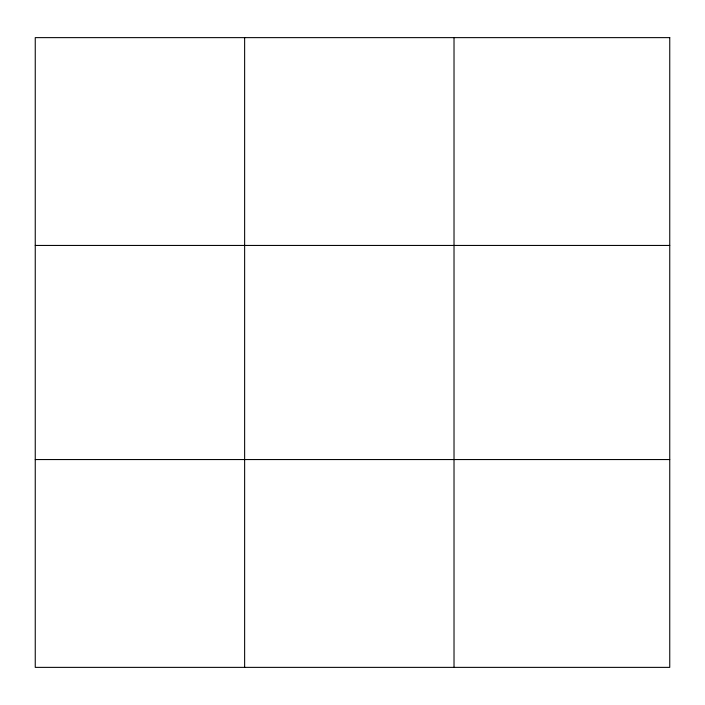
<?xml version="1.0" encoding="UTF-8"?>
<svg xmlns="http://www.w3.org/2000/svg" width="705" height="705" viewBox="0 0 705 705"><rect width="100%" height="100%" fill="white"/><g stroke="black" fill="none" stroke-linecap="round" stroke-linejoin="round"><path stroke-width="1.06" d="M244.635 667.371L244.635 37.629M454.02 667.371L454.02 37.629M35.25 245.446L669.75 245.446M35.25 459.554L669.75 459.554M669.75 37.629L669.75 667.371L35.25 667.371L35.25 37.629L669.75 37.629"/></g></svg>
